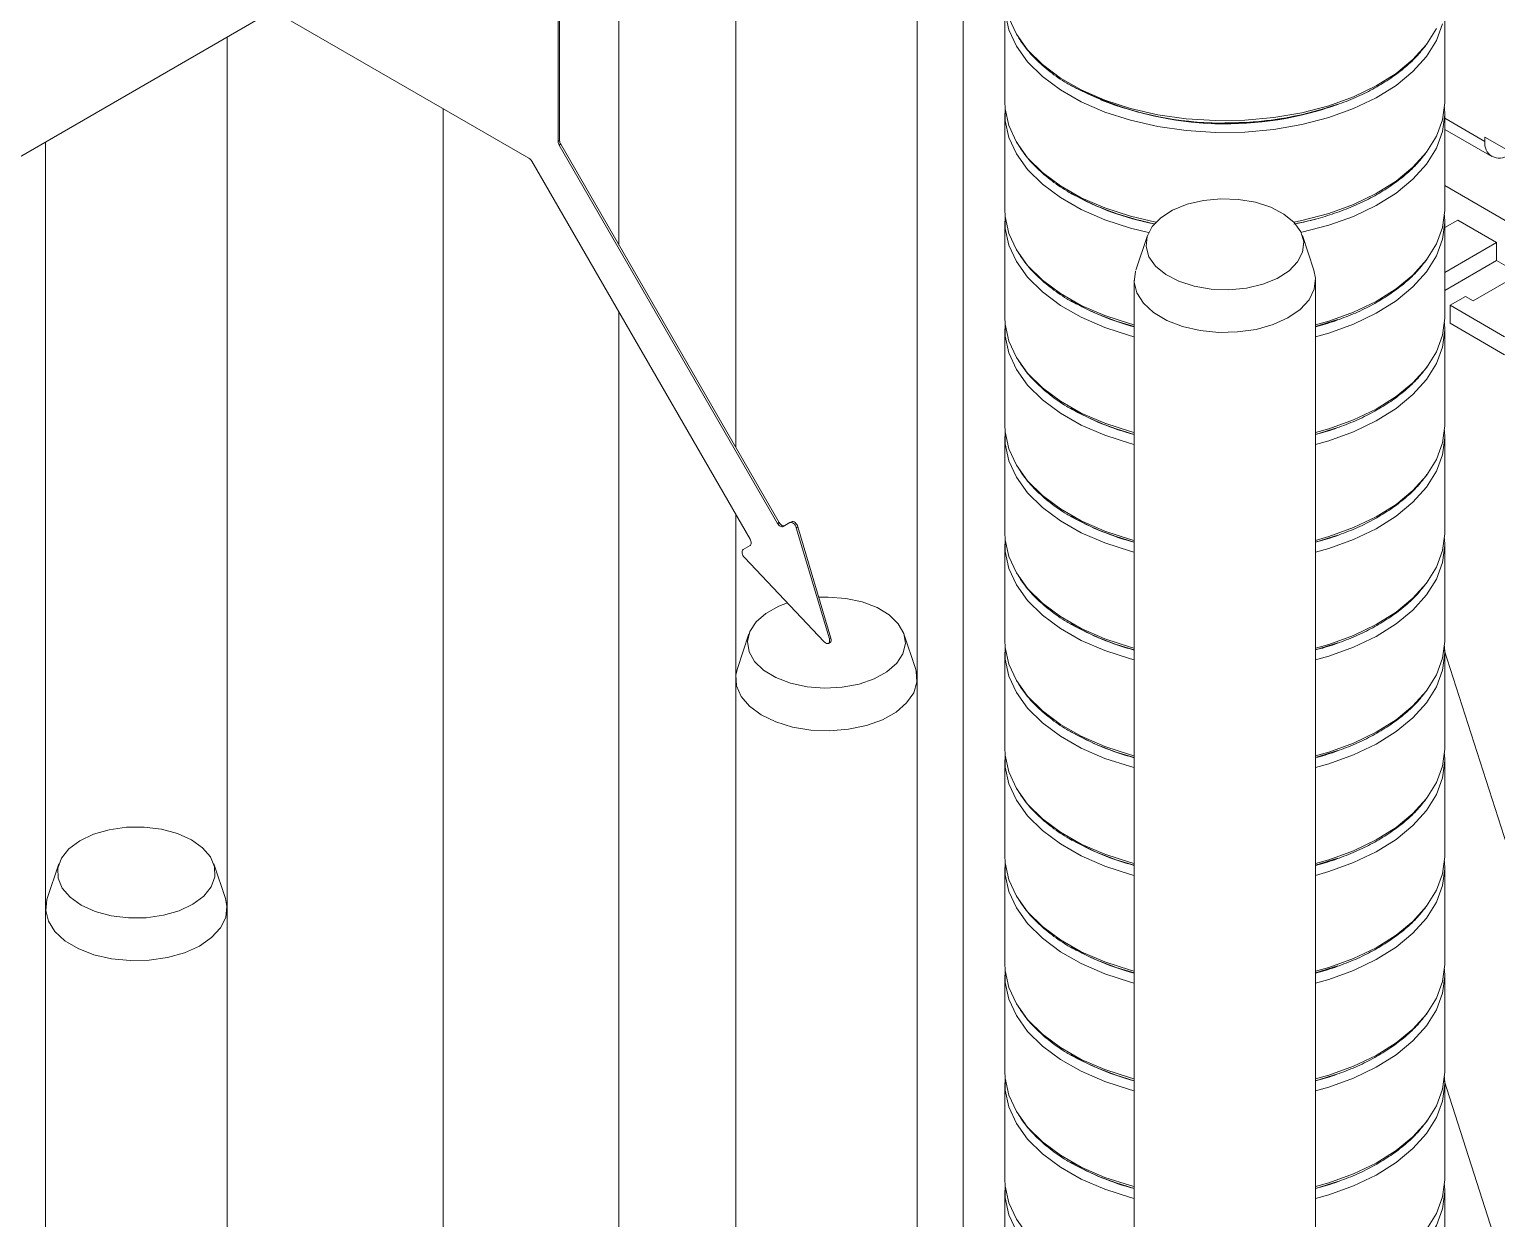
# Model space of a CAD drawing. Header units: millimetres. Extents: x 169 to 14583, y -399 to 10804.
# Drawn here: x 2031.7 to 2165.1, y 7098.4 to 7206.6 of the extents above; entities that cross this region are included whole.
import ezdxf

# ---------------------------------------------------------------- set-up
doc = ezdxf.new("R2010")
doc.units = ezdxf.units.MM
doc.header["$LTSCALE"] = 35

msp = doc.modelspace()

# ---------------------------------------------------------------- linework, layer by layer
at = {"color": 7, "linetype": 'Continuous', "lineweight": 18}
for p, q in [((2095.924, 7245.173), (2095.924, 7168.569)), ((2116.623, 7038.538), (2116.623, 7236.922)), ((2112.424, 7147.545), (2112.424, 7234.497)), ((2085.304, 7186.963), (2085.304, 7226.455)), ((2077.118, 7194.871), (2027.085, 7223.755)), ((2079.765, 7209.266), (2079.765, 7196.399)), ((2079.906, 7209.348), (2079.906, 7196.481)), ((2120.408, 7208.741), (2120.408, 7200.022)), ((2160.408, 7200.022), (2160.408, 7208.741)), ((2004.825, 7179.996), (2053.855, 7208.301)), ((2049.663, 7126.627), (2049.663, 7205.88)), ((2069.304, 7199.383), (2069.304, 7055.177)), ((2120.408, 7198.942), (2120.408, 7190.224)), ((2160.408, 7190.224), (2160.408, 7198.942)), ((2160.408, 7198.499), (2164.066, 7196.388)), ((2160.408, 7197.484), (2164.687, 7195.014)), ((2169.722, 7193.53), (2164.066, 7196.796)), ((2164.066, 7196.796), (2164.066, 7196.388)), ((2033.163, 7196.355), (2033.163, 7126.627)), ((2079.765, 7196.399), (2079.906, 7196.481)), ((2080.01, 7196.133), (2079.868, 7196.051)), ((2079.868, 7196.051), (2099.729, 7161.651)), ((2080.01, 7196.133), (2099.871, 7161.733)), ((2097.229, 7160.207), (2077.368, 7194.607)), ((2160.408, 7192.375), (2188.814, 7175.976)), ((2120.408, 7189.144), (2120.408, 7180.425)), ((2160.408, 7188.56), (2161.591, 7189.243)), ((2160.408, 7180.425), (2160.408, 7189.144)), ((2161.591, 7189.243), (2165.126, 7187.202)), ((2133.36, 7187.827), (2132.308, 7184.678)), ((2148.509, 7184.678), (2147.456, 7187.827)), ((2165.126, 7187.202), (2160.408, 7184.478)), ((2165.126, 7187.202), (2165.126, 7185.569)), ((2160.408, 7182.845), (2165.126, 7185.569)), ((2163.005, 7181.895), (2168.662, 7185.161)), ((2165.126, 7185.569), (2167.247, 7184.344)), ((2132.158, 7183.776), (2132.158, 6994.947)), ((2148.658, 7004.472), (2148.658, 7183.776)), ((2160.884, 7181.487), (2162.298, 7182.303)), ((2162.298, 7182.303), (2163.005, 7181.895)), ((2085.304, 7045.94), (2085.304, 7180.863)), ((2160.884, 7181.487), (2165.833, 7178.629)), ((2160.884, 7181.487), (2160.884, 7179.854)), ((2120.408, 7179.345), (2120.408, 7170.627)), ((2150.688, 7180.186), (2148.658, 7179.547)), ((2160.408, 7170.627), (2160.408, 7179.345)), ((2160.884, 7179.854), (2165.833, 7176.996)), ((2150.688, 7170.387), (2148.658, 7169.749)), ((2120.408, 7169.547), (2120.408, 7160.828)), ((2160.408, 7160.828), (2160.408, 7169.547)), ((2095.924, 7162.468), (2095.924, 7147.545)), ((2099.729, 7161.651), (2099.871, 7161.733)), ((2100.229, 7161.362), (2100.855, 7161.724)), ((2100.855, 7161.724), (2100.996, 7161.805)), ((2101.573, 7161.34), (2101.432, 7161.258)), ((2101.432, 7161.258), (2104.438, 7151.141)), ((2101.573, 7161.34), (2104.579, 7151.223)), ((2150.688, 7160.589), (2148.658, 7159.95)), ((2096.603, 7159.268), (2097.229, 7159.63)), ((2120.408, 7159.748), (2120.408, 7151.03)), ((2160.408, 7151.03), (2160.408, 7159.748)), ((2103.976, 7150.875), (2096.718, 7158.536)), ((2097.125, 7151.596), (2096.073, 7148.447)), ((2112.274, 7148.447), (2111.222, 7151.596)), ((2104.361, 7150.741), (2104.503, 7150.822)), ((2104.438, 7151.141), (2104.579, 7151.223)), ((2120.408, 7149.95), (2120.408, 7141.231)), ((2150.688, 7150.79), (2148.658, 7150.152)), ((2176.104, 7101.049), (2160.352, 7150.161)), ((2160.408, 7141.231), (2160.408, 7149.95)), ((2095.924, 7147.545), (2095.924, 6974.029)), ((2112.424, 6983.554), (2112.424, 7147.545)), ((2150.688, 7140.992), (2148.658, 7140.353)), ((2120.408, 7140.151), (2120.408, 7131.433)), ((2160.408, 7131.433), (2160.408, 7140.151)), ((2034.365, 7130.678), (2033.313, 7127.529)), ((2049.514, 7127.529), (2048.462, 7130.678)), ((2120.408, 7130.353), (2120.408, 7121.634)), ((2150.688, 7131.193), (2148.658, 7130.555)), ((2160.408, 7121.634), (2160.408, 7130.353)), ((2033.163, 7126.627), (2033.163, 6937.798)), ((2049.663, 6947.323), (2049.663, 7126.627)), ((2120.408, 7120.554), (2120.408, 7111.836)), ((2150.688, 7121.395), (2148.658, 7120.756)), ((2160.408, 7111.836), (2160.408, 7120.554)), ((2150.688, 7111.596), (2148.658, 7110.958)), ((2120.408, 7110.756), (2120.408, 7102.037)), ((2165.497, 7094.926), (2160.352, 7110.968)), ((2160.408, 7102.037), (2160.408, 7110.756)), ((2120.408, 7100.957), (2120.408, 7092.239)), ((2150.688, 7101.798), (2148.658, 7101.159)), ((2160.408, 7092.239), (2160.408, 7100.957))]:
    msp.add_line(p, q, dxfattribs=at)
at = {"color": 7, "linetype": 'Continuous', "lineweight": 18, "flags": 128}
for points in [[(2160.203, 7207.091), (2159.646, 7205.583), (2158.745, 7204.131), (2157.517, 7202.761), (2155.983, 7201.498), (2154.172, 7200.364), (2152.115, 7199.38), (2149.85, 7198.562), (2147.415, 7197.927), (2144.856, 7197.484), (2142.217, 7197.242), (2139.546, 7197.206), (2136.891, 7197.375), (2134.298, 7197.747), (2131.814, 7198.315), (2129.484, 7199.069), (2127.348, 7199.996), (2125.446, 7201.079), (2123.811, 7202.299), (2122.471, 7203.633), (2121.452, 7205.059), (2120.771, 7206.551), (2120.441, 7208.081)], [(2120.771, 7207.63), (2121.452, 7206.139), (2122.471, 7204.713), (2123.811, 7203.379), (2125.446, 7202.159), (2127.348, 7201.076), (2129.484, 7200.149), (2131.814, 7199.395), (2134.298, 7198.827), (2136.891, 7198.455), (2139.546, 7198.286), (2142.217, 7198.322), (2144.856, 7198.564), (2147.415, 7199.007), (2149.85, 7199.642), (2152.115, 7200.459), (2154.172, 7201.444), (2155.983, 7202.578), (2157.517, 7203.841), (2158.745, 7205.21), (2159.646, 7206.662)], [(2120.408, 7200.022), (2120.441, 7199.362), (2120.771, 7197.832), (2121.452, 7196.341), (2122.471, 7194.915), (2123.811, 7193.58), (2125.446, 7192.361), (2127.348, 7191.278), (2129.484, 7190.351), (2131.814, 7189.597), (2134.137, 7189.058)], [(2133.474, 7188.113), (2131.814, 7188.517), (2129.484, 7189.271), (2127.348, 7190.198), (2125.446, 7191.281), (2123.811, 7192.5), (2122.471, 7193.835), (2121.452, 7195.261), (2120.771, 7196.752), (2120.441, 7198.283), (2120.43, 7199.482)], [(2146.679, 7189.058), (2147.415, 7189.208), (2149.85, 7189.844), (2152.115, 7190.661), (2154.172, 7191.645), (2155.983, 7192.779), (2157.517, 7194.042), (2158.745, 7195.412), (2159.646, 7196.864), (2160.203, 7198.372), (2160.407, 7199.91), (2160.408, 7200.022)], [(2160.386, 7199.482), (2160.407, 7198.83), (2160.203, 7197.292), (2159.646, 7195.784), (2158.745, 7194.332), (2157.517, 7192.962), (2155.983, 7191.699), (2154.172, 7190.565), (2152.115, 7189.581), (2149.85, 7188.764), (2147.415, 7188.128), (2147.343, 7188.113)], [(2120.408, 7190.224), (2120.441, 7189.564), (2120.771, 7188.033), (2121.452, 7186.542), (2122.471, 7185.116), (2123.811, 7183.782), (2125.446, 7182.562), (2127.348, 7181.479), (2129.484, 7180.552), (2131.814, 7179.798), (2132.158, 7179.706)], [(2133.337, 7187.755), (2133.24, 7186.828), (2133.502, 7185.913), (2134.11, 7185.054), (2135.034, 7184.295), (2136.228, 7183.673), (2137.631, 7183.221), (2139.174, 7182.96), (2140.778, 7182.904), (2142.364, 7183.055), (2143.852, 7183.406), (2145.167, 7183.94), (2146.244, 7184.629), (2147.028, 7185.439), (2147.48, 7186.329), (2147.577, 7187.255), (2147.315, 7188.171), (2146.707, 7189.03), (2145.782, 7189.789), (2144.589, 7190.411), (2143.185, 7190.863), (2141.643, 7191.124), (2140.038, 7191.18), (2138.452, 7191.029), (2136.965, 7190.678), (2135.649, 7190.144), (2134.573, 7189.455), (2133.789, 7188.645), (2133.337, 7187.755)], [(2148.658, 7179.706), (2149.85, 7180.045), (2152.115, 7180.863), (2154.172, 7181.847), (2155.983, 7182.981), (2157.517, 7184.244), (2158.745, 7185.613), (2159.646, 7187.066), (2160.203, 7188.574), (2160.407, 7190.112), (2160.408, 7190.224)], [(2132.158, 7178.626), (2131.814, 7178.718), (2129.484, 7179.472), (2127.348, 7180.399), (2125.446, 7181.482), (2123.811, 7182.702), (2122.471, 7184.036), (2121.452, 7185.462), (2120.771, 7186.954), (2120.441, 7188.484), (2120.43, 7189.684)], [(2148.767, 7189.356), (2147.53, 7189.046), (2146.829, 7188.895)], [(2160.386, 7189.684), (2160.407, 7189.032), (2160.203, 7187.494), (2159.646, 7185.986), (2158.745, 7184.534), (2157.517, 7183.164), (2155.983, 7181.901), (2154.172, 7180.767), (2152.115, 7179.783), (2149.85, 7178.965), (2148.658, 7178.626)], [(2148.509, 7184.678), (2148.653, 7183.95), (2148.535, 7182.957), (2148.063, 7181.999), (2147.256, 7181.119), (2146.149, 7180.355), (2144.792, 7179.741), (2143.243, 7179.303), (2141.57, 7179.061), (2139.847, 7179.024), (2138.148, 7179.195), (2136.547, 7179.567), (2135.116, 7180.122), (2133.916, 7180.837), (2132.999, 7181.681), (2132.407, 7182.616), (2132.164, 7183.601), (2132.281, 7184.595), (2132.281, 7184.595)], [(2120.408, 7180.425), (2120.441, 7179.765), (2120.771, 7178.235), (2121.452, 7176.744), (2122.471, 7175.318), (2123.811, 7173.983), (2125.446, 7172.764), (2127.348, 7171.681), (2129.484, 7170.754), (2131.814, 7170), (2132.158, 7169.907)], [(2132.158, 7168.827), (2131.814, 7168.92), (2129.484, 7169.674), (2127.348, 7170.601), (2125.446, 7171.684), (2123.811, 7172.903), (2122.471, 7174.238), (2121.452, 7175.664), (2120.771, 7177.155), (2120.441, 7178.686), (2120.43, 7179.885)], [(2132.158, 7179.547), (2130.53, 7180.045), (2129.105, 7180.581)], [(2148.658, 7169.907), (2149.85, 7170.247), (2152.115, 7171.064), (2154.172, 7172.048), (2155.983, 7173.182), (2157.517, 7174.445), (2158.745, 7175.815), (2159.646, 7177.267), (2160.203, 7178.775), (2160.407, 7180.313), (2160.408, 7180.425)], [(2160.386, 7179.885), (2160.407, 7179.233), (2160.203, 7177.695), (2159.646, 7176.187), (2158.745, 7174.735), (2157.517, 7173.365), (2155.983, 7172.102), (2154.172, 7170.968), (2152.115, 7169.984), (2149.85, 7169.167), (2148.658, 7168.827)], [(2120.408, 7170.627), (2120.441, 7169.967), (2120.771, 7168.437), (2121.452, 7166.945), (2122.471, 7165.519), (2123.811, 7164.185), (2125.446, 7162.965), (2127.348, 7161.882), (2129.484, 7160.955), (2131.814, 7160.201), (2132.158, 7160.109)], [(2132.158, 7159.029), (2131.814, 7159.121), (2129.484, 7159.875), (2127.348, 7160.802), (2125.446, 7161.885), (2123.811, 7163.105), (2122.471, 7164.439), (2121.452, 7165.865), (2120.771, 7167.357), (2120.441, 7168.887), (2120.43, 7170.087)], [(2132.158, 7169.749), (2130.53, 7170.246), (2129.105, 7170.783)], [(2148.658, 7160.109), (2149.85, 7160.448), (2152.115, 7161.266), (2154.172, 7162.25), (2155.983, 7163.384), (2157.517, 7164.647), (2158.745, 7166.016), (2159.646, 7167.469), (2160.203, 7168.977), (2160.407, 7170.515), (2160.408, 7170.627)], [(2160.386, 7170.087), (2160.407, 7169.435), (2160.203, 7167.897), (2159.646, 7166.389), (2158.745, 7164.937), (2157.517, 7163.567), (2155.983, 7162.304), (2154.172, 7161.17), (2152.115, 7160.186), (2149.85, 7159.368), (2148.658, 7159.029)], [(2100.229, 7161.362), (2100.176, 7161.342), (2100.114, 7161.34), (2100.048, 7161.355), (2099.979, 7161.387), (2099.91, 7161.435), (2099.844, 7161.496), (2099.783, 7161.569), (2099.729, 7161.651)], [(2099.871, 7161.733), (2099.924, 7161.651), (2099.985, 7161.578), (2100.052, 7161.516), (2100.121, 7161.469), (2100.189, 7161.437), (2100.256, 7161.422), (2100.317, 7161.424), (2100.371, 7161.444)], [(2101.432, 7161.258), (2101.389, 7161.37), (2101.329, 7161.477), (2101.256, 7161.572), (2101.174, 7161.651), (2101.088, 7161.708), (2101.002, 7161.741), (2100.923, 7161.746), (2100.855, 7161.724)], [(2100.996, 7161.805), (2101.065, 7161.827), (2101.144, 7161.822), (2101.229, 7161.79), (2101.315, 7161.733), (2101.398, 7161.654), (2101.471, 7161.558), (2101.53, 7161.452), (2101.573, 7161.34)], [(2120.408, 7160.828), (2120.441, 7160.169), (2120.771, 7158.638), (2121.452, 7157.147), (2122.471, 7155.721), (2123.811, 7154.386), (2125.446, 7153.167), (2127.348, 7152.084), (2129.484, 7151.157), (2131.814, 7150.403), (2132.158, 7150.31)], [(2132.158, 7159.95), (2130.53, 7160.448), (2129.105, 7160.984)], [(2148.658, 7150.31), (2149.85, 7150.65), (2152.115, 7151.467), (2154.172, 7152.451), (2155.983, 7153.585), (2157.517, 7154.848), (2158.745, 7156.218), (2159.646, 7157.67), (2160.203, 7159.178), (2160.407, 7160.716), (2160.408, 7160.828)], [(2096.603, 7159.268), (2096.55, 7159.22), (2096.515, 7159.149), (2096.5, 7159.059), (2096.506, 7158.956), (2096.534, 7158.845), (2096.58, 7158.734), (2096.643, 7158.629), (2096.718, 7158.536)], [(2097.229, 7160.207), (2097.273, 7160.12), (2097.306, 7160.031), (2097.326, 7159.942), (2097.333, 7159.859), (2097.326, 7159.783), (2097.306, 7159.718), (2097.273, 7159.666), (2097.229, 7159.63)], [(2132.158, 7149.23), (2131.814, 7149.323), (2129.484, 7150.077), (2127.348, 7151.004), (2125.446, 7152.087), (2123.811, 7153.306), (2122.471, 7154.641), (2121.452, 7156.067), (2120.771, 7157.558), (2120.441, 7159.089), (2120.43, 7160.288)], [(2160.386, 7160.288), (2160.407, 7159.636), (2160.203, 7158.099), (2159.646, 7156.59), (2158.745, 7155.138), (2157.517, 7153.768), (2155.983, 7152.505), (2154.172, 7151.371), (2152.115, 7150.387), (2149.85, 7149.57), (2148.658, 7149.23)], [(2098.667, 7153.469), (2097.78, 7152.695), (2097.214, 7151.827), (2096.997, 7150.907), (2097.14, 7149.983), (2097.636, 7149.1), (2098.459, 7148.303), (2099.569, 7147.632), (2100.91, 7147.12), (2102.414, 7146.794), (2104.007, 7146.668), (2105.608, 7146.751), (2107.137, 7147.037), (2108.517, 7147.512), (2109.68, 7148.153), (2110.567, 7148.927), (2111.133, 7149.795), (2111.35, 7150.715), (2111.207, 7151.639), (2110.712, 7152.522), (2109.888, 7153.319), (2108.778, 7153.99), (2107.438, 7154.502), (2105.933, 7154.829), (2104.34, 7154.954), (2103.476, 7154.935)], [(2100.624, 7154.413), (2099.83, 7154.11), (2098.667, 7153.469)], [(2103.976, 7150.875), (2104.077, 7150.787), (2104.18, 7150.733), (2104.278, 7150.717), (2104.361, 7150.741), (2104.423, 7150.801), (2104.458, 7150.894), (2104.463, 7151.011), (2104.438, 7151.141)], [(2104.579, 7151.223), (2104.605, 7151.092), (2104.6, 7150.976), (2104.565, 7150.883), (2104.503, 7150.822), (2104.503, 7150.822)], [(2120.408, 7151.03), (2120.441, 7150.37), (2120.771, 7148.84), (2121.452, 7147.348), (2122.471, 7145.922), (2123.811, 7144.588), (2125.446, 7143.368), (2127.348, 7142.285), (2129.484, 7141.358), (2131.814, 7140.604), (2132.158, 7140.512)], [(2132.158, 7139.432), (2131.814, 7139.524), (2129.484, 7140.278), (2127.348, 7141.205), (2125.446, 7142.288), (2123.811, 7143.508), (2122.471, 7144.842), (2121.452, 7146.268), (2120.771, 7147.76), (2120.441, 7149.29), (2120.43, 7150.49)], [(2132.158, 7150.152), (2130.53, 7150.649), (2129.105, 7151.186)], [(2148.658, 7140.512), (2149.85, 7140.851), (2152.115, 7141.669), (2154.172, 7142.653), (2155.983, 7143.787), (2157.517, 7145.05), (2158.745, 7146.42), (2159.646, 7147.872), (2160.203, 7149.38), (2160.407, 7150.918), (2160.408, 7151.03)], [(2160.386, 7150.49), (2160.407, 7149.838), (2160.203, 7148.3), (2159.646, 7146.792), (2158.745, 7145.34), (2157.517, 7143.97), (2155.983, 7142.707), (2154.172, 7141.573), (2152.115, 7140.589), (2149.85, 7139.771), (2148.658, 7139.432)], [(2112.274, 7148.447), (2112.341, 7148.216), (2112.404, 7147.221), (2112.108, 7146.24), (2111.464, 7145.316), (2110.502, 7144.49), (2109.264, 7143.797), (2107.803, 7143.268), (2106.183, 7142.926), (2104.475, 7142.786), (2102.755, 7142.853), (2101.096, 7143.126), (2099.572, 7143.592), (2098.249, 7144.231), (2097.185, 7145.014), (2096.426, 7145.909), (2096.006, 7146.874), (2095.943, 7147.869), (2096.073, 7148.447)], [(2120.408, 7141.231), (2120.441, 7140.572), (2120.771, 7139.041), (2121.452, 7137.55), (2122.471, 7136.124), (2123.811, 7134.789), (2125.446, 7133.57), (2127.348, 7132.487), (2129.484, 7131.56), (2131.814, 7130.806), (2132.158, 7130.713)], [(2132.158, 7129.633), (2131.814, 7129.726), (2129.484, 7130.48), (2127.348, 7131.407), (2125.446, 7132.49), (2123.811, 7133.709), (2122.471, 7135.044), (2121.452, 7136.47), (2120.771, 7137.961), (2120.441, 7139.492), (2120.43, 7140.691)], [(2132.158, 7140.353), (2130.53, 7140.851), (2129.105, 7141.387)], [(2148.658, 7130.713), (2149.85, 7131.053), (2152.115, 7131.87), (2154.172, 7132.854), (2155.983, 7133.988), (2157.517, 7135.251), (2158.745, 7136.621), (2159.646, 7138.073), (2160.203, 7139.581), (2160.407, 7141.119), (2160.408, 7141.231)], [(2160.386, 7140.691), (2160.407, 7140.039), (2160.203, 7138.502), (2159.646, 7136.993), (2158.745, 7135.541), (2157.517, 7134.171), (2155.983, 7132.908), (2154.172, 7131.774), (2152.115, 7130.79), (2149.85, 7129.973), (2148.658, 7129.633)], [(2038.947, 7133.785), (2037.509, 7133.371), (2036.266, 7132.782), (2035.282, 7132.048), (2034.605, 7131.206), (2034.27, 7130.299), (2034.292, 7129.371), (2034.672, 7128.469), (2035.39, 7127.639), (2036.41, 7126.922), (2037.681, 7126.354), (2039.139, 7125.963), (2040.711, 7125.769), (2042.318, 7125.782), (2043.88, 7126.002), (2045.318, 7126.416), (2046.56, 7127.005), (2047.545, 7127.739), (2048.222, 7128.58), (2048.557, 7129.488), (2048.534, 7130.416), (2048.154, 7131.317), (2047.437, 7132.147), (2046.417, 7132.865), (2045.146, 7133.433), (2043.688, 7133.824), (2042.116, 7134.017), (2040.509, 7134.004), (2038.947, 7133.785)], [(2120.408, 7131.433), (2120.441, 7130.773), (2120.771, 7129.243), (2121.452, 7127.751), (2122.471, 7126.325), (2123.811, 7124.991), (2125.446, 7123.771), (2127.348, 7122.688), (2129.484, 7121.761), (2131.814, 7121.007), (2132.158, 7120.915)], [(2132.158, 7130.555), (2130.53, 7131.052), (2129.105, 7131.589)], [(2148.658, 7120.915), (2149.85, 7121.254), (2152.115, 7122.072), (2154.172, 7123.056), (2155.983, 7124.19), (2157.517, 7125.453), (2158.745, 7126.823), (2159.646, 7128.275), (2160.203, 7129.783), (2160.407, 7131.321), (2160.408, 7131.433)], [(2132.158, 7119.835), (2131.814, 7119.927), (2129.484, 7120.681), (2127.348, 7121.608), (2125.446, 7122.691), (2123.811, 7123.911), (2122.471, 7125.245), (2121.452, 7126.671), (2120.771, 7128.163), (2120.441, 7129.693), (2120.43, 7130.893)], [(2160.386, 7130.893), (2160.407, 7130.241), (2160.203, 7128.703), (2159.646, 7127.195), (2158.745, 7125.743), (2157.517, 7124.373), (2155.983, 7123.11), (2154.172, 7121.976), (2152.115, 7120.992), (2149.85, 7120.174), (2148.658, 7119.835)], [(2049.514, 7127.529), (2049.658, 7126.801), (2049.54, 7125.808), (2049.068, 7124.851), (2048.261, 7123.971), (2047.154, 7123.207), (2045.797, 7122.592), (2044.248, 7122.155), (2042.575, 7121.912), (2040.852, 7121.876), (2039.153, 7122.047), (2037.552, 7122.418), (2036.121, 7122.974), (2034.921, 7123.689), (2034.004, 7124.532), (2033.412, 7125.467), (2033.169, 7126.453), (2033.286, 7127.446), (2033.313, 7127.529)], [(2120.408, 7121.634), (2120.441, 7120.975), (2120.771, 7119.444), (2121.452, 7117.953), (2122.471, 7116.527), (2123.811, 7115.192), (2125.446, 7113.973), (2127.348, 7112.89), (2129.484, 7111.963), (2131.814, 7111.209), (2132.158, 7111.116)], [(2132.158, 7110.037), (2131.814, 7110.129), (2129.484, 7110.883), (2127.348, 7111.81), (2125.446, 7112.893), (2123.811, 7114.112), (2122.471, 7115.447), (2121.452, 7116.873), (2120.771, 7118.364), (2120.441, 7119.895), (2120.43, 7121.094)], [(2132.158, 7120.756), (2130.53, 7121.254), (2129.105, 7121.79)], [(2148.658, 7111.116), (2149.85, 7111.456), (2152.115, 7112.273), (2154.172, 7113.257), (2155.983, 7114.391), (2157.517, 7115.654), (2158.745, 7117.024), (2159.646, 7118.476), (2160.203, 7119.984), (2160.407, 7121.522), (2160.408, 7121.634)], [(2160.386, 7121.094), (2160.407, 7120.442), (2160.203, 7118.905), (2159.646, 7117.396), (2158.745, 7115.944), (2157.517, 7114.574), (2155.983, 7113.311), (2154.172, 7112.177), (2152.115, 7111.193), (2149.85, 7110.376), (2148.658, 7110.037)], [(2120.408, 7111.836), (2120.441, 7111.176), (2120.771, 7109.646), (2121.452, 7108.154), (2122.471, 7106.728), (2123.811, 7105.394), (2125.446, 7104.174), (2127.348, 7103.091), (2129.484, 7102.164), (2131.814, 7101.41), (2132.158, 7101.318)], [(2132.158, 7100.238), (2131.814, 7100.33), (2129.484, 7101.085), (2127.348, 7102.011), (2125.446, 7103.094), (2123.811, 7104.314), (2122.471, 7105.649), (2121.452, 7107.074), (2120.771, 7108.566), (2120.441, 7110.096), (2120.43, 7111.296)], [(2132.158, 7110.958), (2130.53, 7111.455), (2129.105, 7111.992)], [(2148.658, 7101.318), (2149.85, 7101.657), (2152.115, 7102.475), (2154.172, 7103.459), (2155.983, 7104.593), (2157.517, 7105.856), (2158.745, 7107.226), (2159.646, 7108.678), (2160.203, 7110.186), (2160.407, 7111.724), (2160.408, 7111.836)], [(2160.386, 7111.296), (2160.407, 7110.644), (2160.203, 7109.106), (2159.646, 7107.598), (2158.745, 7106.146), (2157.517, 7104.776), (2155.983, 7103.513), (2154.172, 7102.379), (2152.115, 7101.395), (2149.85, 7100.577), (2148.658, 7100.238)], [(2120.408, 7102.037), (2120.441, 7101.378), (2120.771, 7099.847), (2121.452, 7098.356), (2122.471, 7096.93), (2123.811, 7095.595), (2125.446, 7094.376), (2127.348, 7093.293), (2129.484, 7092.366), (2131.814, 7091.612), (2132.158, 7091.519)], [(2132.158, 7101.159), (2130.53, 7101.657), (2129.105, 7102.193)], [(2148.658, 7091.519), (2149.85, 7091.859), (2152.115, 7092.676), (2154.172, 7093.66), (2155.983, 7094.794), (2157.517, 7096.057), (2158.745, 7097.427), (2159.646, 7098.879), (2160.203, 7100.387), (2160.407, 7101.925), (2160.408, 7102.037)], [(2132.158, 7090.44), (2131.814, 7090.532), (2129.484, 7091.286), (2127.348, 7092.213), (2125.446, 7093.296), (2123.811, 7094.515), (2122.471, 7095.85), (2121.452, 7097.276), (2120.771, 7098.767), (2120.441, 7100.298), (2120.43, 7101.497)], [(2160.386, 7101.497), (2160.407, 7100.845), (2160.203, 7099.308), (2159.646, 7097.799), (2158.745, 7096.347), (2157.517, 7094.977), (2155.983, 7093.714), (2154.172, 7092.581), (2152.115, 7091.596), (2149.85, 7090.779), (2148.658, 7090.44)]]:
    msp.add_lwpolyline(points, dxfattribs=at)
at = {"color": 7, "linetype": 'Continuous', "lineweight": 18}
for centre, radius, start, end in [((2140.496, 7228.015), 30.022, 242.05453, 285.99089), ((2140.049, 7227.019), 28.951, 243.47937, 272.00139), ((2140.434, 7229.277), 31.226, 248.72859, 289.17117), ((2080.486, 7196.424), 0.721, 181.9565, 211.14373), ((2080.627, 7196.506), 0.721, 181.9565, 211.14373), ((2165.359, 7196.178), 1.31, 170.78596, 309.20329), ((2076.736, 7194.259), 0.721, 28.85561, 58.04533), ((2138.423, 7212.478), 23.997, 240.00576, 259.34816), ((2138.562, 7212.975), 24.495, 242.158, 259.26712), ((2139.199, 7215.129), 26.729, 247.81348, 258.78849), ((2138.053, 7201.908), 23.143, 239.84537, 255.24432), ((2138.205, 7202.395), 23.637, 242.03761, 255.17812), ((2138.053, 7192.11), 23.143, 239.84537, 255.24432), ((2138.205, 7192.597), 23.637, 242.03761, 255.17812), ((2138.053, 7182.311), 23.143, 239.84537, 255.24432), ((2138.205, 7182.798), 23.637, 242.03761, 255.17812), ((2138.053, 7172.513), 23.143, 239.84537, 255.24432), ((2138.205, 7173), 23.637, 242.03761, 255.17812), ((2138.053, 7162.714), 23.143, 239.84537, 255.24432), ((2138.205, 7163.201), 23.637, 242.03761, 255.17812), ((2138.053, 7152.916), 23.143, 239.84537, 255.24432), ((2138.205, 7153.403), 23.637, 242.03761, 255.17812), ((2138.053, 7143.117), 23.143, 239.84537, 255.24432), ((2138.205, 7143.604), 23.637, 242.03761, 255.17812), ((2138.053, 7133.319), 23.143, 239.84537, 255.24432), ((2138.205, 7133.806), 23.637, 242.03761, 255.17812), ((2138.053, 7123.52), 23.143, 239.84537, 255.24432), ((2138.205, 7124.007), 23.637, 242.03761, 255.17812)]:
    msp.add_arc(centre, radius, start, end, dxfattribs=at)
for points, knots in [([(2121.458, 7206.179), (2121.656, 7205.844), (2122.124, 7205.048), (2123.15, 7203.894), (2124.477, 7202.727), (2125.743, 7201.825), (2126.622, 7201.36), (2126.923, 7201.201)], [0, 0, 0, 0, 0.171943, 0.4075853, 0.6432547, 0.8778998, 1, 1, 1, 1]), ([(2140.408, 7198.073), (2141.264, 7198.091), (2142.467, 7198.116), (2144.221, 7198.281), (2145.694, 7198.478), (2147.403, 7198.803), (2149.128, 7199.238), (2150.845, 7199.791), (2152.505, 7200.461), (2154.075, 7201.245), (2155.528, 7202.137), (2156.833, 7203.135), (2157.946, 7204.178), (2158.519, 7204.927), (2158.788, 7205.278)], [0, 0, 0, 0, 0.1111794, 0.1562169, 0.2306485, 0.3073753, 0.3891155, 0.4737667, 0.560524, 0.6487855, 0.7381848, 0.8285198, 0.9196479, 1, 1, 1, 1]), ([(2121.458, 7196.381), (2121.656, 7196.045), (2122.124, 7195.249), (2123.15, 7194.096), (2124.477, 7192.929), (2125.743, 7192.026), (2126.622, 7191.562), (2126.923, 7191.402)], [0, 0, 0, 0, 0.171943, 0.4075853, 0.6432547, 0.8778998, 1, 1, 1, 1]), ([(2146.68, 7188.884), (2146.906, 7188.925), (2147.734, 7189.076), (2149.126, 7189.443), (2150.846, 7189.991), (2152.505, 7190.663), (2154.075, 7191.446), (2155.528, 7192.338), (2156.833, 7193.336), (2157.946, 7194.38), (2158.519, 7195.128), (2158.788, 7195.479)], [0, 0, 0, 0, 0.0426103, 0.1555968, 0.272607, 0.3925285, 0.514529, 0.6381024, 0.7629692, 0.8889322, 1, 1, 1, 1]), ([(2121.458, 7186.582), (2121.656, 7186.247), (2122.124, 7185.451), (2123.15, 7184.297), (2124.477, 7183.13), (2125.743, 7182.228), (2126.622, 7181.763), (2126.923, 7181.604)], [0, 0, 0, 0, 0.171943, 0.4075853, 0.6432547, 0.8778998, 1, 1, 1, 1]), ([(2148.658, 7179.541), (2148.804, 7179.577), (2149.553, 7179.761), (2150.841, 7180.199), (2152.506, 7180.863), (2154.075, 7181.648), (2155.528, 7182.54), (2156.833, 7183.538), (2157.946, 7184.581), (2158.519, 7185.33), (2158.788, 7185.681)], [0, 0, 0, 0, 0.0325399, 0.1666023, 0.3040002, 0.4437802, 0.5853622, 0.7284262, 0.872746, 1, 1, 1, 1]), ([(2121.458, 7176.784), (2121.656, 7176.448), (2122.124, 7175.652), (2123.15, 7174.499), (2124.477, 7173.332), (2125.743, 7172.429), (2126.622, 7171.965), (2126.923, 7171.805)], [0, 0, 0, 0, 0.171943, 0.4075853, 0.6432547, 0.8778998, 1, 1, 1, 1]), ([(2148.658, 7169.743), (2148.804, 7169.779), (2149.553, 7169.963), (2150.841, 7170.401), (2152.506, 7171.064), (2154.075, 7171.85), (2155.528, 7172.741), (2156.833, 7173.739), (2157.946, 7174.783), (2158.519, 7175.532), (2158.788, 7175.882)], [0, 0, 0, 0, 0.0325399, 0.1666023, 0.3040002, 0.4437802, 0.5853622, 0.7284262, 0.872746, 1, 1, 1, 1]), ([(2121.458, 7166.985), (2121.656, 7166.65), (2122.124, 7165.854), (2123.15, 7164.701), (2124.477, 7163.533), (2125.743, 7162.631), (2126.622, 7162.166), (2126.923, 7162.007)], [0, 0, 0, 0, 0.171943, 0.4075853, 0.6432547, 0.8778998, 1, 1, 1, 1]), ([(2148.658, 7159.944), (2148.804, 7159.98), (2149.553, 7160.165), (2150.841, 7160.602), (2152.506, 7161.266), (2154.075, 7162.051), (2155.528, 7162.943), (2156.833, 7163.941), (2157.946, 7164.984), (2158.519, 7165.733), (2158.788, 7166.084)], [0, 0, 0, 0, 0.0325399, 0.1666023, 0.3040002, 0.4437802, 0.5853622, 0.7284262, 0.872746, 1, 1, 1, 1]), ([(2121.458, 7157.187), (2121.656, 7156.851), (2122.124, 7156.055), (2123.15, 7154.902), (2124.477, 7153.735), (2125.743, 7152.832), (2126.622, 7152.368), (2126.923, 7152.209)], [0, 0, 0, 0, 0.171943, 0.4075853, 0.6432547, 0.8778998, 1, 1, 1, 1]), ([(2148.658, 7150.146), (2148.804, 7150.182), (2149.553, 7150.366), (2150.841, 7150.804), (2152.506, 7151.467), (2154.075, 7152.253), (2155.528, 7153.144), (2156.833, 7154.142), (2157.946, 7155.186), (2158.519, 7155.935), (2158.788, 7156.285)], [0, 0, 0, 0, 0.0325399, 0.1666023, 0.3040002, 0.4437802, 0.5853622, 0.7284262, 0.872746, 1, 1, 1, 1]), ([(2121.458, 7147.388), (2121.656, 7147.053), (2122.124, 7146.257), (2123.15, 7145.104), (2124.477, 7143.936), (2125.743, 7143.034), (2126.622, 7142.569), (2126.923, 7142.41)], [0, 0, 0, 0, 0.171943, 0.4075853, 0.6432547, 0.8778998, 1, 1, 1, 1]), ([(2148.658, 7140.347), (2148.804, 7140.383), (2149.553, 7140.568), (2150.841, 7141.005), (2152.506, 7141.669), (2154.075, 7142.454), (2155.528, 7143.346), (2156.833, 7144.344), (2157.946, 7145.387), (2158.519, 7146.136), (2158.788, 7146.487)], [0, 0, 0, 0, 0.0325399, 0.1666023, 0.3040002, 0.4437802, 0.5853622, 0.7284262, 0.872746, 1, 1, 1, 1]), ([(2121.458, 7137.59), (2121.656, 7137.254), (2122.124, 7136.458), (2123.15, 7135.305), (2124.477, 7134.138), (2125.743, 7133.235), (2126.622, 7132.771), (2126.923, 7132.612)], [0, 0, 0, 0, 0.171943, 0.4075853, 0.6432547, 0.8778998, 1, 1, 1, 1]), ([(2148.658, 7130.549), (2148.804, 7130.585), (2149.553, 7130.769), (2150.841, 7131.207), (2152.506, 7131.87), (2154.075, 7132.656), (2155.528, 7133.547), (2156.833, 7134.545), (2157.946, 7135.589), (2158.519, 7136.338), (2158.788, 7136.688)], [0, 0, 0, 0, 0.0325399, 0.1666023, 0.3040002, 0.4437802, 0.5853622, 0.7284262, 0.872746, 1, 1, 1, 1]), ([(2121.458, 7127.791), (2121.656, 7127.456), (2122.124, 7126.66), (2123.15, 7125.507), (2124.477, 7124.339), (2125.743, 7123.437), (2126.622, 7122.972), (2126.923, 7122.813)], [0, 0, 0, 0, 0.171943, 0.4075853, 0.6432547, 0.8778998, 1, 1, 1, 1]), ([(2148.658, 7120.75), (2148.804, 7120.786), (2149.553, 7120.971), (2150.841, 7121.408), (2152.506, 7122.072), (2154.075, 7122.857), (2155.528, 7123.749), (2156.833, 7124.747), (2157.946, 7125.79), (2158.519, 7126.539), (2158.788, 7126.89)], [0, 0, 0, 0, 0.0325399, 0.1666023, 0.3040002, 0.4437802, 0.5853622, 0.7284262, 0.872746, 1, 1, 1, 1]), ([(2121.458, 7117.993), (2121.656, 7117.657), (2122.124, 7116.861), (2123.15, 7115.708), (2124.477, 7114.541), (2125.743, 7113.638), (2126.622, 7113.174), (2126.923, 7113.015)], [0, 0, 0, 0, 0.171943, 0.4075853, 0.6432547, 0.8778998, 1, 1, 1, 1]), ([(2148.658, 7110.952), (2148.804, 7110.988), (2149.553, 7111.172), (2150.841, 7111.61), (2152.506, 7112.273), (2154.075, 7113.059), (2155.528, 7113.95), (2156.833, 7114.948), (2157.946, 7115.992), (2158.519, 7116.741), (2158.788, 7117.091)], [0, 0, 0, 0, 0.0325399, 0.1666023, 0.3040002, 0.4437802, 0.5853622, 0.7284262, 0.872746, 1, 1, 1, 1]), ([(2121.458, 7108.194), (2121.656, 7107.859), (2122.124, 7107.063), (2123.15, 7105.91), (2124.477, 7104.743), (2125.743, 7103.84), (2126.622, 7103.375), (2126.923, 7103.216)], [0, 0, 0, 0, 0.171943, 0.4075853, 0.6432547, 0.8778998, 1, 1, 1, 1]), ([(2148.658, 7101.153), (2148.804, 7101.189), (2149.553, 7101.374), (2150.841, 7101.811), (2152.506, 7102.475), (2154.075, 7103.26), (2155.528, 7104.152), (2156.833, 7105.15), (2157.946, 7106.193), (2158.519, 7106.942), (2158.788, 7107.293)], [0, 0, 0, 0, 0.0325399, 0.1666023, 0.3040002, 0.4437802, 0.5853622, 0.7284262, 0.872746, 1, 1, 1, 1])]:
    msp.add_open_spline(points, degree=3, knots=knots, dxfattribs=at)

doc.saveas('drawing.dxf')
